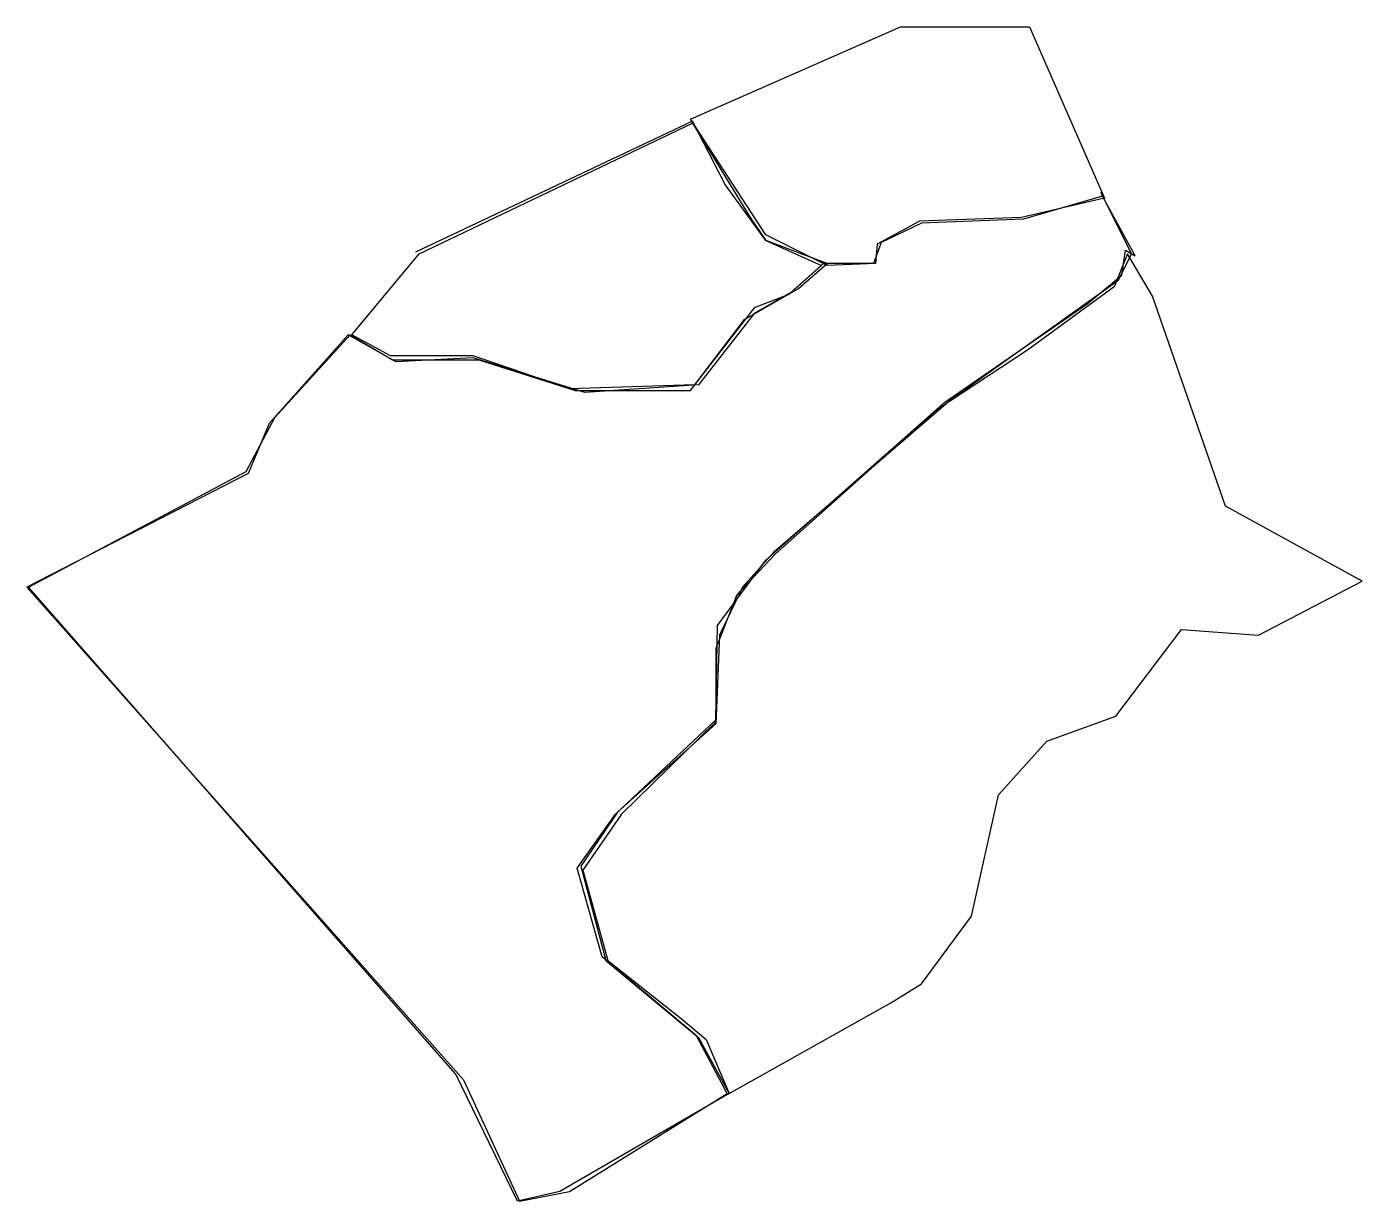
# Model space of a CAD drawing. Extents: x -387 to 174, y 160 to 653.
import ezdxf

# ---------------------------------------------------------------- set-up
doc = ezdxf.new("R2010")
doc.units = 0
doc.layers.add('Layer_1', color=7, linetype='CONTINUOUS')

msp = doc.modelspace()

# ---------------------------------------------------------------- linework, layer by layer
at = {"layer": 'Layer_1', "color": 7}
for points in [[(-108.288352, 614.172748), (-20.203051, 652.962604), (33.941126, 652.962604), (65.457885, 581.039748), (30.708638, 572.958524), (-12.12183, 571.342276), (-29.900515, 561.644812), (-30.708638, 553.563596), (-50.911688, 552.755476), (-76.771594, 565.685428), (-108.288352, 614.172748)], [(-250.517832, 523.663076), (-222.23356, 557.604204), (-107.480232, 612.5565), (-83.236568, 572.958524), (-76.771594, 563.26106), (-53.336054, 552.755476), (-67.074129, 540.633644), (-81.620328, 534.976788), (-106.672112, 502.651908), (-159.20004, 501.03566), (-199.606144, 514.77374), (-234.355392, 514.77374), (-250.517832, 523.663076)], [(78.387838, 556.796084), (64.649763, 581.847868), (31.516759, 572.150404), (-11.313709, 570.534156), (-28.284271, 562.45294), (-31.516759, 553.563596), (-52.527932, 553.563596), (-66.266007, 541.441764), (-81.620328, 532.55242), (-105.055864, 502.651908), (-152.735064, 499.41942), (-199.606144, 513.965612), (-231.931024, 512.349372), (-252.134072, 523.663076), (-285.26708, 486.489468), (-294.156424, 465.478292), (-387.090456, 417.799092), (-203.646752, 210.919852), (-180.211216, 160.008164), (-159.20004, 164.048772), (-92.934032, 205.262996), (-105.863984, 229.50666), (-145.461968, 262.63966), (-155.967552, 299.813276), (-139.805112, 322.440692), (-97.782768, 362.038676), (-96.974648, 401.636652), (-76.771594, 429.112804), (-1.616244, 495.378812), (58.184786, 536.593036), (72.730983, 548.71486), (74.347227, 559.220452), (78.387838, 556.796084)], [(-92.125912, 205.262996), (-24.243661, 243.244732), (-11.313709, 251.325956), (9.697465, 279.610228), (21.011173, 330.521916), (41.214224, 353.149332), (70.306617, 363.654916), (97.782768, 400.020412), (130.107648, 397.596044), (173.74624, 420.22346), (116.369576, 451.74022), (85.660936, 539.825524), (75.15535, 557.604204), (69.498495, 543.866132), (33.133003, 517.1981), (-4.848732, 492.146324), (-72.730983, 431.537164), (-88.893424, 414.566604), (-97.782768, 391.939188), (-97.782768, 361.230548), (-137.380744, 322.440692), (-153.543184, 299.005156), (-143.0376, 261.02342), (-112.32896, 236.779756), (-101.823376, 227.890412), (-92.125912, 205.262996)]]:
    msp.add_lwpolyline(points, close=True, dxfattribs=at)
msp.add_lwpolyline([(63.841641, 583.464108), (76.771594, 557.604204), (71.114739, 546.2905), (0.808122, 496.186932), (-73.539106, 432.345292), (-86.469056, 417.799092), (-96.16652, 397.596044), (-97.782768, 360.422428), (-138.996992, 323.248812), (-154.351312, 300.621396), (-143.84572, 261.02342), (-105.055864, 228.69854), (-92.125912, 205.262996), (-163.240648, 164.048772), (-181.019336, 160.008164), (-206.87924, 213.34422), (-386.282336, 417.799092), (-294.964544, 466.286412), (-282.842712, 488.913836), (-251.325952, 523.663076), (-233.547272, 513.157492), (-197.181776, 513.157492), (-156.775672, 500.22754), (-108.288352, 500.22754), (-85.660936, 530.12806), (-63.033519, 543.058012), (-50.911688, 553.563596), (-76.771594, 563.26106), (-93.74216, 586.696596), (-107.480232, 613.364628), (-223.849808, 558.412324)], dxfattribs=at)

doc.saveas('drawing.dxf')
